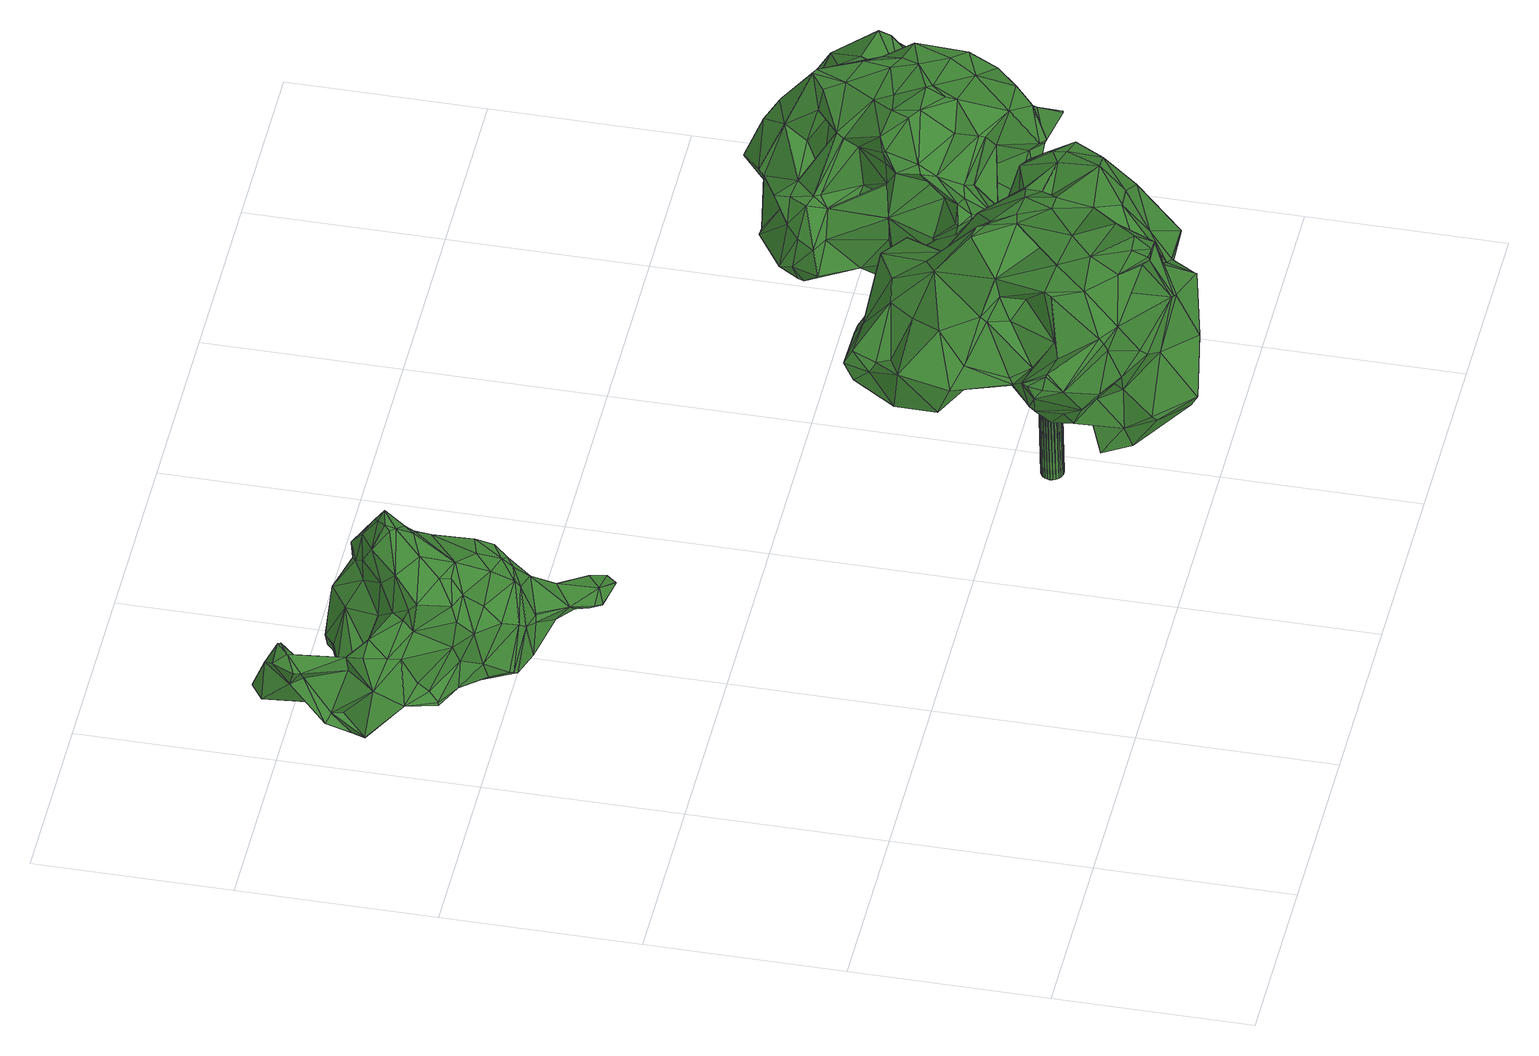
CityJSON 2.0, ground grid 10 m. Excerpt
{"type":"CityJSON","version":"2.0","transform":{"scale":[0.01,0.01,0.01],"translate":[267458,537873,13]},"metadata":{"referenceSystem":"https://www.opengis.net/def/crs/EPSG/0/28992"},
"CityObjects":{
"tree1":{"type":"SolitaryVegetationObject","attributes":{"gtid":360,"crown_width_m":11.25,"crown_median_z":17.27,"crown_r50_m":0.328,"crown_porosity":0.897,"trunk_H_m":3.71,"trunk_DBH_m":0.359,"trunk_radius_m":0.18,"trunk_base_height_m":13.56,"original_gtid":"361"},"geometry":[{"type":"Solid","lod":"3","boundaries":[[[[0,1,2]],[[3,1,0]],[[4,5,6]],[[7,8,9]],[[10,11,12]],[[13,14,15]],[[16,17,18]],[[16,19,17]],[[20,17,19]],[[21,22,23]],[[24,25,26]],[[27,28,29]],[[30,31,32]],[[33,34,35]],[[36,37,6]],[[12,38,10]],[[39,40,41]],[[42,43,44]],[[45,46,33]],[[22,47,48]],[[20,49,35]],[[50,51,52]],[[53,54,55]],[[56,57,58]],[[56,59,57]],[[0,11,10]],[[37,4,6]],[[60,61,2]],[[62,63,64]],[[58,65,56]],[[34,66,67]],[[22,68,47]],[[69,70,53]],[[71,72,73]],[[40,73,72]],[[74,75,76]],[[35,49,77]],[[77,33,35]],[[45,33,77]],[[78,79,80]],[[81,6,5]],[[21,23,5]],[[82,58,57]],[[12,4,37]],[[27,83,84]],[[10,38,3]],[[37,3,38]],[[10,3,0]],[[23,22,1]],[[34,85,17]],[[26,86,87]],[[88,54,89]],[[90,91,50]],[[82,42,58]],[[92,65,58]],[[25,93,94]],[[95,80,96]],[[97,29,98]],[[99,53,100]],[[101,90,102]],[[103,104,105]],[[106,107,108]],[[88,8,7]],[[54,88,7]],[[81,23,1]],[[76,109,27]],[[110,111,112]],[[63,113,64]],[[114,113,63]],[[115,25,94]],[[103,87,116]],[[63,117,114]],[[118,119,70]],[[118,70,120]],[[121,115,94]],[[53,122,69]],[[64,123,62]],[[36,3,37]],[[115,121,124]],[[125,123,126]],[[16,18,127]],[[128,22,21]],[[128,68,22]],[[129,120,74]],[[130,131,42]],[[132,94,93]],[[130,96,133]],[[134,135,136]],[[137,132,105]],[[127,138,131]],[[127,131,133]],[[138,70,119]],[[139,52,140]],[[121,94,132]],[[95,44,141]],[[112,142,101]],[[139,102,52]],[[107,106,71]],[[5,23,81]],[[124,143,62]],[[103,24,87]],[[144,116,86]],[[145,80,95]],[[71,146,107]],[[114,147,84]],[[133,79,127]],[[50,52,90]],[[148,100,138]],[[149,29,97]],[[105,132,93]],[[75,9,8]],[[75,122,9]],[[52,102,90]],[[150,46,45]],[[49,20,14]],[[129,151,118]],[[77,49,45]],[[136,152,134]],[[17,85,18]],[[140,52,51]],[[87,24,26]],[[146,40,39]],[[146,71,40]],[[36,6,3]],[[7,55,54]],[[105,24,103]],[[134,144,97]],[[153,11,0]],[[149,83,27]],[[105,93,24]],[[25,24,93]],[[152,146,46]],[[50,91,154]],[[50,154,145]],[[29,28,98]],[[15,155,156]],[[76,27,84]],[[14,45,49]],[[157,111,140]],[[140,111,139]],[[27,109,28]],[[109,2,28]],[[149,27,29]],[[98,28,2]],[[99,148,158]],[[85,158,148]],[[39,33,46]],[[97,135,134]],[[149,97,144]],[[159,160,155]],[[101,154,91]],[[91,90,101]],[[92,58,42]],[[81,1,3]],[[161,162,163]],[[121,132,124]],[[9,55,7]],[[56,143,59]],[[112,102,110]],[[127,148,138]],[[122,55,9]],[[115,123,125]],[[122,53,55]],[[122,120,69]],[[76,84,147]],[[70,138,100]],[[70,100,53]],[[131,164,165]],[[87,86,116]],[[115,124,123]],[[166,86,26]],[[144,86,166]],[[150,152,46]],[[126,113,114]],[[84,126,114]],[[167,152,150]],[[112,101,102]],[[72,71,106]],[[72,106,48]],[[89,99,168]],[[42,131,92]],[[75,8,60]],[[75,120,122]],[[74,120,75]],[[169,2,61]],[[76,75,60]],[[109,76,60]],[[170,154,142]],[[138,119,131]],[[171,172,173]],[[62,143,65]],[[60,2,109]],[[153,128,11]],[[174,42,44]],[[14,155,15]],[[14,20,155]],[[136,146,152]],[[131,119,164]],[[153,175,128]],[[105,104,137]],[[137,176,177]],[[117,129,114]],[[34,17,35]],[[168,178,89]],[[1,108,2]],[[15,179,13]],[[15,161,179]],[[41,168,66]],[[180,66,168]],[[120,70,69]],[[81,3,6]],[[129,118,120]],[[171,161,172]],[[101,142,154]],[[175,68,128]],[[175,88,68]],[[89,68,88]],[[155,160,156]],[[123,124,62]],[[146,39,46]],[[149,144,83]],[[83,126,84]],[[134,152,167]],[[151,65,92]],[[114,129,147]],[[139,110,102]],[[181,82,57]],[[111,110,139]],[[72,89,178]],[[72,68,89]],[[169,61,0]],[[8,61,60]],[[59,143,124]],[[76,147,74]],[[54,53,99]],[[54,99,89]],[[96,130,44]],[[151,164,118]],[[161,182,176]],[[117,151,129]],[[26,25,183]],[[26,183,166]],[[153,0,175]],[[137,104,176]],[[176,104,179]],[[176,179,161]],[[117,63,65]],[[107,184,108]],[[184,2,108]],[[40,71,73]],[[48,47,72]],[[72,47,68]],[[22,48,1]],[[4,21,5]],[[62,65,63]],[[67,85,34]],[[116,167,30]],[[181,42,82]],[[130,133,131]],[[78,127,79]],[[64,113,126]],[[83,144,126]],[[166,126,144]],[[125,126,166]],[[123,64,126]],[[182,57,59]],[[182,59,177]],[[128,21,12]],[[4,12,21]],[[185,31,150]],[[12,11,128]],[[145,186,187]],[[99,158,168]],[[67,158,85]],[[61,8,188]],[[61,188,0]],[[173,112,181]],[[177,176,182]],[[111,181,112]],[[103,189,104]],[[13,31,185]],[[190,187,186]],[[190,186,16]],[[16,186,160]],[[135,191,192]],[[170,163,186]],[[184,107,192]],[[193,192,107]],[[41,178,168]],[[40,178,41]],[[72,178,40]],[[165,151,92]],[[137,177,132]],[[124,132,177]],[[37,38,12]],[[144,134,167]],[[144,167,116]],[[48,108,1]],[[106,108,48]],[[33,66,34]],[[13,179,32]],[[157,194,111]],[[145,51,50]],[[95,51,145]],[[163,170,112]],[[140,51,157]],[[181,111,194]],[[14,13,45]],[[181,43,42]],[[194,43,181]],[[194,141,43]],[[160,186,156]],[[151,117,65]],[[136,135,193]],[[141,194,51]],[[141,51,95]],[[157,51,194]],[[8,88,188]],[[148,99,100]],[[169,0,2]],[[175,188,88]],[[175,0,188]],[[119,118,164]],[[165,164,151]],[[148,18,85]],[[136,193,146]],[[107,146,193]],[[19,159,20]],[[155,20,159]],[[35,17,20]],[[45,185,150]],[[45,13,185]],[[190,78,187]],[[172,161,163]],[[172,163,173]],[[96,44,95]],[[80,79,96]],[[133,96,79]],[[187,80,145]],[[190,127,78]],[[190,16,127]],[[174,44,130]],[[156,186,163]],[[141,44,43]],[[187,78,80]],[[74,147,129]],[[180,67,66]],[[15,162,161]],[[2,184,98]],[[150,30,167]],[[150,31,30]],[[166,183,125]],[[30,32,195]],[[32,103,195]],[[103,116,195]],[[177,59,124]],[[65,143,56]],[[92,131,165]],[[18,148,127]],[[193,135,192]],[[163,162,156]],[[39,66,33]],[[41,66,39]],[[19,16,159]],[[57,171,181]],[[181,171,173]],[[182,171,57]],[[161,171,182]],[[173,163,112]],[[112,170,142]],[[159,16,160]],[[174,130,42]],[[180,168,67]],[[168,158,67]],[[191,98,192]],[[31,13,32]],[[184,192,98]],[[98,191,97]],[[15,156,162]],[[170,186,145]],[[170,145,154]],[[179,104,189]],[[135,97,191]],[[32,179,189]],[[32,189,103]],[[30,195,116]],[[115,125,183]],[[115,183,25]],[[196,197,198]],[[196,198,199]],[[199,198,200]],[[199,200,201]],[[198,197,202]],[[198,202,200]],[[200,202,203]],[[200,203,201]],[[202,197,204]],[[202,204,203]],[[203,204,205]],[[203,205,201]],[[204,197,206]],[[204,206,205]],[[205,206,207]],[[205,207,201]],[[206,197,208]],[[206,208,207]],[[207,208,209]],[[207,209,201]],[[208,197,210]],[[208,210,209]],[[209,210,211]],[[209,211,201]],[[210,197,212]],[[210,212,211]],[[211,212,213]],[[211,213,201]],[[212,197,214]],[[212,214,213]],[[213,214,215]],[[213,215,201]],[[214,197,216]],[[214,216,215]],[[215,216,217]],[[215,217,201]],[[216,197,218]],[[216,218,217]],[[217,218,219]],[[217,219,201]],[[218,197,220]],[[218,220,219]],[[219,220,221]],[[219,221,201]],[[220,197,222]],[[220,222,221]],[[221,222,223]],[[221,223,201]],[[222,197,224]],[[222,224,223]],[[223,224,225]],[[223,225,201]],[[224,197,226]],[[224,226,225]],[[225,226,227]],[[225,227,201]],[[226,197,228]],[[226,228,227]],[[227,228,229]],[[227,229,201]],[[228,197,230]],[[228,230,229]],[[229,230,231]],[[229,231,201]],[[230,197,232]],[[230,232,231]],[[231,232,233]],[[231,233,201]],[[232,197,234]],[[232,234,233]],[[233,234,235]],[[233,235,201]],[[234,197,236]],[[234,236,235]],[[235,236,237]],[[235,237,201]],[[236,197,238]],[[236,238,237]],[[237,238,239]],[[237,239,201]],[[238,197,240]],[[238,240,239]],[[239,240,241]],[[239,241,201]],[[240,197,242]],[[240,242,241]],[[241,242,243]],[[241,243,201]],[[242,197,244]],[[242,244,243]],[[243,244,245]],[[243,245,201]],[[244,197,196]],[[244,196,245]],[[245,196,199]],[[245,199,201]]]]}]},
"tree2":{"type":"SolitaryVegetationObject","attributes":{"gtid":167,"crown_width_m":16.51,"crown_median_z":23.57,"crown_r50_m":0.483,"crown_porosity":0.886,"trunk_H_m":10.14,"trunk_DBH_m":1.11,"trunk_radius_m":0.553,"trunk_base_height_m":13.43,"original_gtid":"167"},"geometry":[{"type":"Solid","lod":"3","boundaries":[[[[246,247,248]],[[249,250,251]],[[252,253,254]],[[255,256,257]],[[255,257,258]],[[259,260,261]],[[262,263,264]],[[265,266,267]],[[268,266,265]],[[269,270,271]],[[269,271,272]],[[273,271,270]],[[274,275,276]],[[277,278,279]],[[280,281,282]],[[283,284,254]],[[273,270,285]],[[286,287,288]],[[289,290,291]],[[292,291,290]],[[268,293,266]],[[294,295,267]],[[296,297,298]],[[299,246,248]],[[275,274,300]],[[293,301,302]],[[303,304,305]],[[303,306,304]],[[307,260,259]],[[308,309,252]],[[310,311,312]],[[313,314,315]],[[316,294,317]],[[271,275,318]],[[249,319,250]],[[320,321,322]],[[323,314,313]],[[324,304,306]],[[325,246,326]],[[327,328,257]],[[327,257,329]],[[330,331,332]],[[333,334,335]],[[336,258,327]],[[337,302,338]],[[339,340,341]],[[342,343,344]],[[345,331,305]],[[334,333,346]],[[286,347,287]],[[348,349,271]],[[350,351,352]],[[353,285,325]],[[354,355,346]],[[271,318,348]],[[246,250,326]],[[356,354,357]],[[258,257,328]],[[256,358,351]],[[289,359,360]],[[361,280,362]],[[271,349,272]],[[363,346,355]],[[261,364,365]],[[261,365,366]],[[367,368,369]],[[370,340,371]],[[269,285,270]],[[372,373,374]],[[372,374,375]],[[258,328,327]],[[321,262,281]],[[376,285,269]],[[325,285,376]],[[377,378,347]],[[267,266,379]],[[265,267,295]],[[380,381,382]],[[326,250,383]],[[384,364,385]],[[363,339,386]],[[387,388,302]],[[376,269,389]],[[353,325,390]],[[353,390,285]],[[318,275,300]],[[331,391,332]],[[331,392,391]],[[392,393,394]],[[335,395,396]],[[335,396,333]],[[397,253,252]],[[296,398,363]],[[399,400,401]],[[397,252,330]],[[402,401,400]],[[390,313,285]],[[330,309,331]],[[305,331,309]],[[403,289,360]],[[268,394,301]],[[312,404,310]],[[405,404,312]],[[406,407,395]],[[400,408,311]],[[409,410,360]],[[340,339,411]],[[384,412,413]],[[403,310,289]],[[254,308,252]],[[414,308,254]],[[415,393,392]],[[416,374,373]],[[310,404,417]],[[414,418,308]],[[419,420,342]],[[421,394,422]],[[423,349,348]],[[255,424,256]],[[259,424,255]],[[402,329,401]],[[272,425,389]],[[301,293,268]],[[348,300,274]],[[412,384,385]],[[330,426,279]],[[427,428,429]],[[322,430,320]],[[431,432,410]],[[262,321,263]],[[324,433,415]],[[279,426,391]],[[434,435,436]],[[330,332,426]],[[338,348,337]],[[360,410,437]],[[360,437,402]],[[438,412,385]],[[349,280,282]],[[423,439,349]],[[267,317,440]],[[267,440,294]],[[391,426,332]],[[263,321,441]],[[362,439,423]],[[442,322,281]],[[253,397,283]],[[310,403,311]],[[312,443,444]],[[312,444,405]],[[282,272,349]],[[318,300,348]],[[445,446,303]],[[414,396,395]],[[392,331,415]],[[445,309,308]],[[439,362,280]],[[315,273,285]],[[439,280,349]],[[308,418,445]],[[447,265,448]],[[361,281,280]],[[442,281,361]],[[329,402,437]],[[449,450,421]],[[401,329,399]],[[451,276,273]],[[303,434,306]],[[364,384,365]],[[360,402,403]],[[398,346,363]],[[354,346,333]],[[444,404,405]],[[444,417,404]],[[399,329,452]],[[449,422,265]],[[406,335,334]],[[425,272,282]],[[279,278,330]],[[435,453,454]],[[258,336,307]],[[455,456,352]],[[357,278,356]],[[447,356,278]],[[268,422,394]],[[421,450,394]],[[411,457,458]],[[288,459,286]],[[434,453,435]],[[442,430,322]],[[460,256,351]],[[461,247,462]],[[420,256,460]],[[257,256,420]],[[311,344,312]],[[320,463,321]],[[263,366,464]],[[263,464,264]],[[298,297,444]],[[287,347,443]],[[379,465,466]],[[430,467,320]],[[382,468,380]],[[468,454,453]],[[382,454,468]],[[267,379,469]],[[379,466,469]],[[443,312,344]],[[375,470,372]],[[291,416,373]],[[321,463,441]],[[363,355,339]],[[471,472,293]],[[301,473,387]],[[474,475,334]],[[476,461,281]],[[393,301,394]],[[406,475,477]],[[383,478,313]],[[424,381,380]],[[352,456,479]],[[292,386,341]],[[258,307,255]],[[259,255,307]],[[468,453,446]],[[424,358,256]],[[291,370,416]],[[367,456,468]],[[480,474,334]],[[267,469,317]],[[403,402,400]],[[403,400,311]],[[409,481,410]],[[286,377,347]],[[362,388,387]],[[467,430,442]],[[393,433,473]],[[361,482,483]],[[395,335,406]],[[259,484,424]],[[415,433,393]],[[463,320,467]],[[433,485,473]],[[330,278,397]],[[449,278,277]],[[447,278,449]],[[361,362,482]],[[467,484,486]],[[321,281,322]],[[388,423,338]],[[341,386,339]],[[487,346,398]],[[334,346,487]],[[389,462,376]],[[348,338,423]],[[423,388,362]],[[283,357,284]],[[263,441,366]],[[340,488,341]],[[370,488,340]],[[481,412,438]],[[481,489,412]],[[264,476,262]],[[490,429,428]],[[491,358,424]],[[491,424,380]],[[483,492,436]],[[325,326,383]],[[363,297,296]],[[282,281,461]],[[438,385,364]],[[272,389,269]],[[252,309,330]],[[381,493,382]],[[449,265,447]],[[491,455,358]],[[491,380,455]],[[324,415,304]],[[345,304,415]],[[345,305,304]],[[246,299,375]],[[246,375,250]],[[393,473,301]],[[459,288,344]],[[287,344,288]],[[248,264,464]],[[366,248,464]],[[489,413,412]],[[481,409,489]],[[420,452,257]],[[369,368,477]],[[494,378,377]],[[480,378,474]],[[381,467,493]],[[467,427,493]],[[298,398,296]],[[334,398,298]],[[417,290,310]],[[283,254,253]],[[389,461,462]],[[425,461,389]],[[298,480,334]],[[306,434,492]],[[495,496,469]],[[451,496,495]],[[442,361,427]],[[361,483,490]],[[264,248,247]],[[373,359,291]],[[289,291,359]],[[251,250,375]],[[375,497,251]],[[468,368,367]],[[467,442,427]],[[425,282,461]],[[260,327,498]],[[499,486,484]],[[444,480,298]],[[416,371,316]],[[248,365,384]],[[268,265,422]],[[416,370,371]],[[500,370,291]],[[315,496,273]],[[496,451,273]],[[315,469,496]],[[319,383,250]],[[325,462,247]],[[376,462,325]],[[343,501,377]],[[261,484,259]],[[261,499,484]],[[427,502,493]],[[479,456,367]],[[375,374,497]],[[372,503,373]],[[372,489,503]],[[366,365,248]],[[504,371,340]],[[293,302,471]],[[406,334,475]],[[277,450,449]],[[466,495,469]],[[299,248,413]],[[248,384,413]],[[329,437,327]],[[432,327,437]],[[380,468,456]],[[380,456,455]],[[306,492,324]],[[485,324,492]],[[387,473,482]],[[485,482,473]],[[485,433,324]],[[387,482,362]],[[432,437,410]],[[505,394,450]],[[505,450,277]],[[271,276,275]],[[273,276,271]],[[297,363,386]],[[447,448,356]],[[265,295,457]],[[355,356,448]],[[355,354,356]],[[506,507,438]],[[265,457,448]],[[355,448,457]],[[476,281,262]],[[468,407,406]],[[502,382,493]],[[499,366,441]],[[325,247,246]],[[345,415,331]],[[367,369,479]],[[254,284,396]],[[352,479,369]],[[350,342,420]],[[420,460,350]],[[350,460,351]],[[508,501,350]],[[410,481,507]],[[477,368,406]],[[390,325,383]],[[436,492,434]],[[467,381,484]],[[424,484,381]],[[443,344,287]],[[295,458,457]],[[294,458,295]],[[461,476,247]],[[379,266,472]],[[429,483,436]],[[490,483,429]],[[414,254,396]],[[333,396,284]],[[305,445,303]],[[305,309,445]],[[260,336,327]],[[260,307,336]],[[366,499,261]],[[261,260,364]],[[357,283,278]],[[467,486,463]],[[260,438,364]],[[383,319,478]],[[459,377,286]],[[443,480,444]],[[274,337,348]],[[334,487,398]],[[247,476,264]],[[289,310,290]],[[399,452,420]],[[257,452,329]],[[494,477,475]],[[494,377,477]],[[319,249,323]],[[315,285,313]],[[383,313,390]],[[361,428,427]],[[490,428,361]],[[251,314,249]],[[323,249,314]],[[313,478,323]],[[478,319,323]],[[316,314,251]],[[315,314,317]],[[315,317,469]],[[472,266,293]],[[509,472,471]],[[474,494,475]],[[474,378,494]],[[292,444,386]],[[297,386,444]],[[449,421,422]],[[344,311,408]],[[440,317,294]],[[314,316,317]],[[416,510,374]],[[497,374,510]],[[465,472,509]],[[465,379,472]],[[483,482,492]],[[485,492,482]],[[292,290,417]],[[360,359,503]],[[360,503,409]],[[489,409,503]],[[359,373,503]],[[397,278,283]],[[342,501,343]],[[350,501,342]],[[372,470,489]],[[413,470,299]],[[375,299,470]],[[301,387,302]],[[338,302,388]],[[434,303,453]],[[316,371,294]],[[292,417,444]],[[500,291,292]],[[477,508,369]],[[504,458,294]],[[504,411,458]],[[509,471,302]],[[509,302,337]],[[468,406,368]],[[358,455,352]],[[352,351,358]],[[451,337,276]],[[274,276,337]],[[495,337,451]],[[495,509,337]],[[303,446,453]],[[413,489,470]],[[279,505,277]],[[394,505,392]],[[391,392,505]],[[391,505,279]],[[354,333,284]],[[354,284,357]],[[466,465,495]],[[465,509,495]],[[251,497,510]],[[251,510,416]],[[251,416,316]],[[347,378,443]],[[480,443,378]],[[418,414,407]],[[418,407,468]],[[395,407,414]],[[420,408,399]],[[344,408,342]],[[419,342,408]],[[419,408,420]],[[399,408,400]],[[498,327,432]],[[446,445,418]],[[446,418,468]],[[506,438,260]],[[260,431,506]],[[355,411,339]],[[457,411,355]],[[504,340,411]],[[292,341,488]],[[498,432,431]],[[438,507,481]],[[260,498,431]],[[431,410,507]],[[506,431,507]],[[500,292,488]],[[500,488,370]],[[294,371,504]],[[435,454,502]],[[382,502,454]],[[436,502,429]],[[435,502,436]],[[429,502,427]],[[352,369,508]],[[352,508,350]],[[441,486,499]],[[463,486,441]],[[343,377,459]],[[344,343,459]],[[477,501,508]],[[377,501,477]],[[511,512,513]],[[511,513,514]],[[514,513,515]],[[514,515,516]],[[513,512,517]],[[513,517,515]],[[515,517,518]],[[515,518,516]],[[517,512,519]],[[517,519,518]],[[518,519,520]],[[518,520,516]],[[519,512,521]],[[519,521,520]],[[520,521,522]],[[520,522,516]],[[521,512,523]],[[521,523,522]],[[522,523,524]],[[522,524,516]],[[523,512,525]],[[523,525,524]],[[524,525,526]],[[524,526,516]],[[525,512,527]],[[525,527,526]],[[526,527,528]],[[526,528,516]],[[527,512,529]],[[527,529,528]],[[528,529,530]],[[528,530,516]],[[529,512,531]],[[529,531,530]],[[530,531,532]],[[530,532,516]],[[531,512,533]],[[531,533,532]],[[532,533,534]],[[532,534,516]],[[533,512,535]],[[533,535,534]],[[534,535,536]],[[534,536,516]],[[535,512,537]],[[535,537,536]],[[536,537,538]],[[536,538,516]],[[537,512,539]],[[537,539,538]],[[538,539,540]],[[538,540,516]],[[539,512,541]],[[539,541,540]],[[540,541,542]],[[540,542,516]],[[541,512,543]],[[541,543,542]],[[542,543,544]],[[542,544,516]],[[543,512,545]],[[543,545,544]],[[544,545,546]],[[544,546,516]],[[545,512,547]],[[545,547,546]],[[546,547,548]],[[546,548,516]],[[547,512,549]],[[547,549,548]],[[548,549,550]],[[548,550,516]],[[549,512,551]],[[549,551,550]],[[550,551,552]],[[550,552,516]],[[551,512,553]],[[551,553,552]],[[552,553,554]],[[552,554,516]],[[553,512,555]],[[553,555,554]],[[554,555,556]],[[554,556,516]],[[555,512,557]],[[555,557,556]],[[556,557,558]],[[556,558,516]],[[557,512,559]],[[557,559,558]],[[558,559,560]],[[558,560,516]],[[559,512,511]],[[559,511,560]],[[560,511,514]],[[560,514,516]]]]}]},
"tree3":{"type":"SolitaryVegetationObject","attributes":{"gtid":166,"crown_width_m":14.87,"crown_median_z":24.27,"crown_r50_m":0.523,"crown_porosity":0.868,"trunk_H_m":10.8,"trunk_DBH_m":1.03,"trunk_radius_m":0.515,"trunk_base_height_m":13.47,"original_gtid":"166"},"geometry":[{"type":"Solid","lod":"3","boundaries":[[[[561,562,563]],[[564,565,566]],[[564,566,567]],[[568,569,570]],[[571,572,573]],[[574,575,576]],[[577,578,579]],[[580,581,582]],[[583,584,585]],[[586,587,588]],[[586,588,589]],[[590,591,592]],[[593,594,595]],[[596,597,598]],[[587,586,599]],[[600,601,602]],[[600,603,601]],[[572,604,605]],[[606,607,608]],[[609,567,566]],[[610,611,612]],[[613,614,615]],[[590,616,591]],[[617,618,610]],[[619,620,621]],[[619,622,620]],[[623,624,625]],[[626,627,628]],[[629,630,631]],[[632,594,593]],[[613,633,614]],[[632,634,594]],[[635,594,634]],[[636,637,638]],[[639,640,641]],[[598,642,643]],[[644,645,646]],[[590,647,616]],[[647,648,616]],[[649,578,650]],[[651,652,653]],[[654,655,656]],[[657,658,656]],[[659,573,572]],[[660,661,636]],[[662,584,583]],[[663,625,664]],[[663,665,625]],[[666,667,668]],[[669,670,671]],[[672,567,673]],[[674,675,676]],[[609,566,659]],[[677,601,678]],[[644,630,654]],[[667,679,635]],[[680,681,682]],[[572,683,684]],[[669,671,649]],[[662,685,686]],[[605,659,572]],[[605,609,659]],[[687,617,610]],[[688,689,690]],[[691,692,568]],[[582,670,604]],[[605,567,609]],[[605,669,567]],[[693,694,695]],[[696,697,698]],[[696,699,697]],[[699,698,697]],[[670,605,604]],[[670,669,605]],[[700,701,637]],[[702,703,655]],[[704,705,682]],[[706,586,589]],[[707,708,615]],[[593,595,679]],[[709,710,644]],[[674,585,584]],[[596,711,597]],[[580,712,713]],[[714,715,612]],[[716,694,693]],[[717,691,665]],[[571,683,572]],[[613,718,719]],[[657,645,658]],[[720,645,657]],[[721,722,723]],[[653,724,651]],[[600,725,726]],[[727,676,576]],[[728,719,729]],[[728,729,673]],[[730,597,711]],[[685,731,686]],[[726,731,732]],[[649,579,578]],[[676,585,674]],[[572,684,733]],[[565,734,566]],[[735,736,660]],[[660,636,668]],[[636,638,668]],[[737,586,738]],[[584,662,686]],[[584,686,674]],[[597,730,739]],[[571,573,651]],[[706,562,561]],[[589,562,706]],[[577,678,578]],[[615,708,718]],[[705,619,740]],[[654,656,658]],[[582,741,670]],[[742,664,743]],[[733,604,572]],[[582,604,733]],[[739,711,586]],[[739,586,706]],[[744,745,746]],[[744,747,745]],[[740,748,680]],[[749,637,636]],[[701,638,637]],[[656,750,751]],[[660,635,735]],[[749,752,637]],[[700,752,749]],[[700,637,752]],[[753,754,621]],[[599,586,737]],[[726,725,755]],[[672,564,567]],[[646,756,757]],[[740,682,705]],[[758,571,702]],[[704,682,681]],[[738,586,711]],[[623,625,691]],[[738,596,737]],[[664,717,663]],[[759,627,626]],[[759,626,760]],[[680,682,740]],[[669,761,567]],[[708,762,763]],[[751,750,764]],[[765,745,713]],[[762,708,707]],[[735,766,736]],[[614,767,768]],[[769,770,698]],[[771,583,716]],[[772,611,618]],[[641,773,639]],[[673,729,672]],[[703,774,715]],[[703,715,606]],[[731,721,775]],[[594,635,595]],[[775,674,686]],[[775,686,731]],[[749,636,661]],[[740,754,776]],[[650,678,601]],[[578,678,650]],[[701,666,668]],[[701,668,638]],[[777,593,679]],[[778,679,667]],[[668,635,660]],[[703,779,774]],[[780,661,660]],[[736,780,660]],[[662,583,771]],[[771,685,662]],[[657,656,751]],[[758,629,631]],[[719,633,613]],[[650,601,781]],[[589,782,783]],[[623,784,624]],[[761,673,567]],[[776,748,740]],[[739,730,711]],[[577,677,678]],[[785,786,787]],[[788,619,789]],[[776,754,753]],[[704,710,705]],[[790,710,704]],[[648,588,587]],[[791,646,720]],[[707,768,767]],[[792,579,581]],[[639,773,569]],[[793,612,794]],[[713,681,765]],[[728,761,795]],[[580,582,796]],[[633,719,728]],[[596,738,711]],[[585,676,727]],[[797,762,603]],[[716,760,771]],[[595,635,679]],[[698,770,696]],[[792,745,798]],[[799,782,800]],[[704,681,713]],[[704,713,712]],[[690,801,802]],[[803,600,804]],[[742,717,664]],[[769,801,641]],[[762,707,603]],[[667,666,805]],[[790,630,644]],[[714,794,568]],[[793,794,714]],[[629,655,654]],[[733,684,806]],[[664,625,743]],[[696,770,807]],[[719,718,708]],[[719,708,777]],[[690,808,801]],[[809,808,690]],[[783,782,562]],[[562,782,563]],[[749,810,700]],[[794,612,811]],[[654,630,629]],[[812,813,642]],[[769,807,770]],[[744,814,747]],[[746,814,744]],[[643,642,695]],[[803,804,815]],[[602,601,677]],[[733,796,582]],[[568,692,714]],[[566,696,807]],[[769,641,816]],[[803,726,755]],[[726,803,815]],[[688,690,734]],[[806,796,733]],[[813,817,717]],[[736,766,780]],[[717,817,691]],[[592,818,819]],[[592,694,818]],[[667,805,778]],[[788,622,619]],[[731,726,721]],[[820,639,821]],[[654,658,644]],[[801,773,641]],[[800,720,657]],[[751,800,657]],[[822,689,823]],[[665,663,717]],[[748,776,818]],[[702,651,724]],[[759,716,693]],[[566,807,659]],[[824,639,569]],[[670,741,671]],[[649,671,741]],[[592,825,694]],[[721,675,775]],[[769,816,779]],[[691,625,665]],[[826,603,767]],[[579,741,581]],[[780,810,661]],[[749,661,810]],[[815,722,726]],[[644,710,790]],[[820,774,827]],[[795,650,781]],[[795,781,614]],[[597,714,692]],[[597,739,714]],[[761,828,795]],[[568,570,623]],[[623,691,568]],[[806,684,631]],[[819,753,829]],[[830,829,753]],[[830,819,829]],[[694,831,818]],[[832,831,694]],[[585,831,832]],[[833,622,789]],[[833,789,709]],[[640,827,779]],[[771,834,732]],[[797,834,771]],[[564,734,565]],[[688,734,564]],[[717,742,813]],[[835,813,742]],[[799,608,607]],[[735,634,632]],[[778,777,679]],[[571,651,702]],[[812,642,598]],[[817,597,692]],[[817,692,691]],[[797,766,735]],[[563,786,785]],[[827,774,779]],[[820,827,639]],[[707,615,768]],[[615,718,613]],[[809,624,784]],[[760,780,766]],[[760,766,771]],[[702,655,629]],[[597,812,598]],[[687,824,569]],[[687,569,811]],[[569,568,811]],[[835,627,813]],[[658,645,644]],[[694,716,832]],[[716,583,832]],[[583,585,832]],[[702,629,758]],[[600,726,603]],[[731,685,732]],[[683,758,684]],[[758,631,684]],[[591,616,599]],[[590,756,647]],[[771,732,685]],[[737,591,599]],[[596,591,737]],[[792,581,580]],[[714,787,786]],[[785,787,714]],[[650,795,828]],[[603,836,797]],[[822,719,837]],[[771,766,797]],[[746,681,680]],[[793,714,612]],[[709,644,646]],[[646,757,709]],[[753,819,818]],[[579,649,741]],[[705,710,619]],[[710,709,619]],[[640,639,827]],[[740,619,754]],[[748,575,680]],[[838,680,575]],[[646,791,647]],[[646,647,756]],[[804,577,798]],[[792,798,577]],[[562,589,783]],[[753,621,620]],[[696,734,699]],[[593,777,708]],[[653,769,724]],[[811,617,687]],[[801,698,699]],[[702,724,779]],[[769,779,724]],[[667,635,668]],[[698,801,769]],[[784,808,809]],[[646,645,720]],[[640,779,816]],[[640,816,641]],[[651,573,652]],[[806,712,796]],[[580,796,712]],[[760,716,759]],[[835,628,627]],[[835,743,628]],[[759,693,627]],[[693,813,627]],[[683,571,758]],[[648,791,720]],[[647,791,648]],[[599,648,587]],[[648,599,616]],[[801,734,802]],[[690,802,734]],[[648,720,800]],[[619,621,754]],[[727,818,839]],[[673,761,728]],[[714,840,785]],[[826,767,781]],[[633,728,795]],[[633,795,614]],[[568,794,811]],[[745,838,722]],[[838,745,747]],[[723,722,838]],[[574,723,838]],[[739,840,714]],[[739,706,840]],[[566,734,696]],[[690,689,841]],[[666,841,689]],[[649,828,669]],[[761,669,828]],[[650,828,649]],[[809,841,624]],[[701,624,841]],[[818,776,753]],[[625,842,743]],[[700,843,701]],[[709,789,619]],[[822,729,719]],[[780,628,810]],[[656,655,703]],[[788,789,622]],[[631,630,790]],[[806,631,790]],[[772,811,612]],[[610,612,715]],[[805,666,837]],[[805,837,778]],[[823,844,672]],[[688,672,844]],[[822,837,666]],[[747,814,838]],[[838,814,680]],[[746,765,681]],[[746,745,765]],[[782,589,588]],[[782,588,800]],[[824,821,639]],[[648,800,588]],[[735,635,634]],[[714,786,799]],[[799,786,563]],[[799,563,782]],[[606,845,764]],[[764,845,751]],[[819,830,592]],[[746,680,814]],[[602,804,600]],[[612,611,772]],[[757,620,622]],[[757,590,620]],[[757,756,590]],[[823,672,729]],[[823,729,822]],[[757,846,709]],[[833,709,846]],[[833,846,757]],[[811,772,617]],[[690,841,809]],[[797,763,762]],[[813,812,817]],[[597,817,812]],[[672,688,564]],[[590,592,830]],[[620,590,830]],[[701,841,666]],[[624,842,625]],[[701,842,624]],[[699,734,801]],[[823,689,844]],[[818,727,575]],[[818,575,748]],[[775,675,674]],[[722,721,726]],[[721,723,675]],[[743,842,843]],[[576,676,675]],[[688,844,689]],[[745,792,713]],[[579,792,577]],[[580,713,792]],[[785,840,563]],[[561,840,706]],[[561,563,840]],[[574,838,575]],[[723,574,675]],[[576,675,574]],[[779,703,702]],[[750,656,703]],[[606,764,703]],[[750,703,764]],[[727,839,585]],[[772,618,617]],[[618,611,610]],[[719,777,837]],[[778,837,777]],[[715,774,610]],[[757,622,833]],[[743,810,628]],[[843,810,743]],[[815,798,722]],[[722,798,745]],[[843,700,810]],[[707,767,603]],[[804,798,815]],[[804,677,577]],[[804,602,677]],[[753,620,830]],[[835,742,743]],[[603,826,601]],[[781,601,826]],[[626,628,780]],[[610,821,687]],[[614,781,767]],[[769,652,807]],[[653,652,769]],[[659,652,573]],[[807,652,659]],[[614,768,615]],[[570,773,623]],[[693,642,813]],[[695,642,693]],[[708,763,593]],[[626,780,760]],[[735,763,797]],[[632,763,735]],[[593,763,632]],[[727,576,575]],[[701,843,842]],[[715,607,606]],[[714,607,715]],[[714,799,607]],[[831,585,839]],[[831,839,818]],[[608,799,845]],[[799,800,845]],[[751,845,800]],[[606,608,845]],[[582,581,741]],[[834,797,836]],[[726,836,603]],[[732,836,726]],[[834,836,732]],[[803,755,847]],[[600,803,847]],[[847,755,725]],[[847,725,600]],[[687,821,824]],[[822,848,689]],[[666,689,848]],[[666,848,822]],[[849,694,825]],[[591,825,592]],[[774,820,821]],[[774,821,610]],[[694,849,695]],[[806,850,712]],[[806,790,850]],[[790,704,850]],[[712,850,704]],[[570,569,773]],[[849,825,598]],[[825,591,598]],[[596,598,591]],[[849,598,695]],[[598,643,695]],[[801,808,773]],[[784,773,808]],[[623,773,784]],[[851,852,853]],[[851,853,854]],[[854,853,855]],[[854,855,856]],[[853,852,857]],[[853,857,855]],[[855,857,858]],[[855,858,856]],[[857,852,859]],[[857,859,858]],[[858,859,860]],[[858,860,856]],[[859,852,861]],[[859,861,860]],[[860,861,862]],[[860,862,856]],[[861,852,863]],[[861,863,862]],[[862,863,864]],[[862,864,856]],[[863,852,865]],[[863,865,864]],[[864,865,866]],[[864,866,856]],[[865,852,867]],[[865,867,866]],[[866,867,868]],[[866,868,856]],[[867,852,869]],[[867,869,868]],[[868,869,870]],[[868,870,856]],[[869,852,871]],[[869,871,870]],[[870,871,872]],[[870,872,856]],[[871,852,873]],[[871,873,872]],[[872,873,874]],[[872,874,856]],[[873,852,875]],[[873,875,874]],[[874,875,876]],[[874,876,856]],[[875,852,877]],[[875,877,876]],[[876,877,878]],[[876,878,856]],[[877,852,879]],[[877,879,878]],[[878,879,880]],[[878,880,856]],[[879,852,881]],[[879,881,880]],[[880,881,882]],[[880,882,856]],[[881,852,883]],[[881,883,882]],[[882,883,884]],[[882,884,856]],[[883,852,885]],[[883,885,884]],[[884,885,886]],[[884,886,856]],[[885,852,887]],[[885,887,886]],[[886,887,888]],[[886,888,856]],[[887,852,889]],[[887,889,888]],[[888,889,890]],[[888,890,856]],[[889,852,891]],[[889,891,890]],[[890,891,892]],[[890,892,856]],[[891,852,893]],[[891,893,892]],[[892,893,894]],[[892,894,856]],[[893,852,895]],[[893,895,894]],[[894,895,896]],[[894,896,856]],[[895,852,897]],[[895,897,896]],[[896,897,898]],[[896,898,856]],[[897,852,899]],[[897,899,898]],[[898,899,900]],[[898,900,856]],[[899,852,851]],[[899,851,900]],[[900,851,854]],[[900,854,856]]]]}]}
},
"vertices":[
[1062,2784,344],[1165,2872,390],[1006,2965,552],[1213,2671,359],[1318,2658,290],[1338,2687,331],[1316,2653,354],[628,2950,257],[732,2928,462],[605,2961,277],[1156,2682,289],[1141,2703,286],[1202,2652,265],[682,3870,597],[648,3858,325],[593,3884,364],[431,3638,290],[635,3619,286],[510,3486,268],[562,3706,303],[664,3840,293],[1269,2738,313],[1170,2889,297],[1294,2740,355],[639,3652,1086],[587,3591,1194],[681,3598,1071],[852,3075,768],[898,3053,740],[929,3127,784],[794,3678,688],[804,3758,570],[741,3764,738],[847,3615,309],[737,3560,303],[806,3688,281],[1274,2603,355],[1274,2601,350],[1200,2651,270],[997,3467,330],[1044,3389,315],[947,3418,300],[115,3550,455],[206,3692,491],[99,3753,300],[782,3743,457],[935,3553,368],[1096,2985,308],[1108,3014,342],[826,3756,310],[150,4105,289],[115,3961,433],[190,4098,488],[524,3108,270],[657,2959,240],[628,2954,255],[321,3449,747],[236,3599,673],[210,3501,589],[354,3504,758],[804,2971,646],[880,2914,420],[315,3379,863],[410,3227,800],[468,3300,912],[313,3395,694],[858,3469,308],[723,3374,436],[1014,2962,270],[526,3071,295],[409,3195,300],[1214,3240,352],[984,3125,299],[1017,3157,374],[600,3021,574],[677,2952,514],[776,2995,701],[829,3714,296],[140,3667,219],[91,3617,210],[104,3672,208],[1293,2738,359],[179,3613,599],[770,3179,846],[703,3096,802],[539,3467,271],[749,3514,956],[801,3631,924],[796,2908,236],[769,3013,214],[214,4165,315],[214,4162,311],[242,3439,570],[550,3617,1154],[503,3576,1175],[57,3775,265],[80,3646,211],[940,3226,784],[1005,3133,683],[555,3164,270],[411,3198,297],[277,4064,425],[246,4077,488],[729,3785,849],[658,3748,798],[556,3695,1051],[1194,3172,399],[1202,3210,461],[1103,3046,424],[861,3019,715],[227,4028,587],[144,3979,592],[221,3964,530],[521,3253,877],[499,3193,806],[500,3521,1164],[832,3609,884],[397,3200,720],[441,3192,442],[258,3262,320],[493,3090,397],[480,3546,1161],[590,2980,284],[501,3402,1008],[397,3501,958],[596,3453,1068],[632,3255,890],[278,3478,264],[1143,2804,257],[442,3123,622],[54,3579,214],[184,3414,331],[447,3627,1058],[57,3578,210],[971,3383,732],[1063,3361,643],[1050,3395,622],[475,3677,963],[259,3259,301],[213,4038,595],[117,4047,547],[147,3898,456],[256,4032,420],[321,3420,820],[855,3420,856],[200,3849,270],[1070,3404,384],[613,3112,659],[385,3308,316],[887,3213,837],[882,3683,570],[389,3218,563],[954,3534,543],[1101,2769,301],[206,4021,386],[570,3869,327],[498,3828,391],[73,3933,536],[582,3313,366],[558,3811,312],[490,3825,363],[548,3777,591],[499,3824,394],[358,3774,395],[274,3309,368],[296,3370,392],[701,3469,990],[864,3552,767],[806,3220,227],[907,2924,406],[222,3969,430],[381,3643,490],[331,3691,447],[279,3705,467],[135,3701,285],[1013,2843,295],[601,3700,732],[431,3579,872],[858,3185,244],[660,3864,615],[874,3286,370],[200,3702,574],[462,3598,640],[628,3503,1080],[1073,3136,513],[800,3760,551],[359,3775,390],[190,3726,261],[856,2908,394],[687,3769,791],[292,3666,335],[1060,3271,607],[1096,3256,549],[1075,3287,533],[86,3900,529],[751,3754,760],[643,3394,56],[625,3395,56],[643,3399,56],[642,3417,427],[641,3422,427],[624,3419,427],[641,3403,55],[640,3427,427],[639,3407,55],[637,3430,427],[635,3410,55],[634,3433,427],[631,3412,55],[629,3436,426],[626,3413,55],[625,3436,426],[621,3413,55],[620,3436,426],[617,3411,55],[616,3435,426],[613,3408,55],[612,3432,427],[610,3405,55],[609,3428,427],[608,3401,55],[607,3424,427],[607,3396,56],[606,3420,427],[607,3391,56],[606,3415,427],[609,3387,56],[608,3411,428],[612,3383,57],[610,3407,428],[615,3380,57],[614,3404,428],[619,3378,57],[618,3402,428],[624,3377,57],[623,3401,428],[629,3377,57],[627,3401,428],[633,3379,57],[632,3403,428],[637,3382,57],[636,3405,428],[640,3385,57],[639,3409,428],[642,3389,56],[641,3413,428],
[2656,143,1436],[2574,204,1136],[2707,39,1162],[2675,350,1754],[2745,268,1673],[2789,466,1719],[2858,1703,776],[2910,1677,856],[2952,1649,870],[3271,522,834],[3306,617,807],[3503,457,716],[3363,298,714],[3105,455,831],[3223,397,866],[2938,317,974],[2487,198,785],[2660,71,758],[2584,23,880],[2627,1323,1409],[2441,1060,1319],[2534,1004,1490],[2377,1247,1254],[2277,400,1356],[2236,412,1424],[2024,566,1271],[2225,432,1117],[2226,431,1463],[2039,773,1280],[2038,655,1341],[2051,650,1348],[2458,1687,988],[2693,1685,969],[2452,1730,912],[2262,565,883],[2497,365,695],[2354,470,979],[2877,1657,961],[2982,1589,1140],[2318,360,1475],[3801,1148,1018],[3803,1146,1024],[3828,1083,1002],[3463,668,1549],[3481,847,1543],[3338,660,1598],[3389,875,1542],[2319,1111,1105],[2815,957,1617],[2670,1150,1616],[3134,1162,1342],[3281,1041,1394],[3277,1142,1203],[2914,96,1369],[2022,741,1281],[2235,1165,1009],[2296,871,1048],[2753,1214,858],[2525,1299,848],[2662,1480,876],[2604,1213,860],[3261,313,781],[3012,1526,793],[2775,1631,792],[3568,824,1534],[3663,726,1228],[3599,996,1320],[2540,404,1612],[2604,552,1649],[2433,548,1571],[2724,668,1663],[2585,713,1585],[2015,665,1273],[2630,257,1723],[2606,380,510],[2535,329,565],[2465,475,552],[2621,355,1706],[2401,1209,866],[2617,158,1453],[2631,149,1450],[3458,343,814],[3467,360,735],[3671,520,961],[2718,1733,878],[2509,1574,785],[2458,1669,817],[3063,1519,1172],[3183,1221,1051],[3112,1475,862],[3284,267,798],[2048,774,1275],[2144,757,1055],[3044,1197,1454],[3029,960,1608],[3139,984,1564],[3505,941,1068],[3596,1108,1035],[3638,1050,1091],[2511,1355,849],[3017,1463,1213],[3607,1169,1027],[2006,705,1221],[2184,508,1041],[3399,1012,884],[3293,717,827],[3339,1073,778],[2554,386,1496],[3008,1535,1274],[2836,1323,1359],[2852,1631,1287],[2914,1631,1232],[3215,756,829],[3334,531,1470],[3556,524,1331],[2509,532,885],[2260,674,875],[3078,1206,1416],[2984,315,1019],[2777,223,1123],[2716,120,841],[3306,1116,616],[3328,1145,643],[3397,1134,645],[3044,812,1615],[2951,814,1622],[3038,270,1308],[3146,510,1536],[2920,374,1389],[2842,252,1459],[2438,278,1245],[3588,1158,1011],[3585,1161,1015],[2507,977,1403],[3027,907,591],[2910,703,716],[2950,940,565],[2610,264,1671],[2915,245,1192],[3010,313,1140],[3232,1007,1490],[2297,872,1042],[2182,766,1026],[2356,348,1133],[2606,299,1636],[2428,1675,835],[2287,1448,822],[2257,1228,845],[2236,1420,1065],[3129,1485,827],[3017,1561,912],[2761,1725,894],[3095,1184,1344],[3675,652,996],[3678,701,1177],[3698,602,1104],[3674,539,1120],[3573,564,1346],[3514,945,1500],[3510,1038,1439],[3321,1194,845],[3126,1482,824],[3638,721,1060],[3327,258,1275],[3383,318,1161],[2829,1089,1593],[3085,250,1267],[2922,103,1357],[3109,1517,797],[2323,1390,812],[3046,628,1584],[3478,915,1532],[3069,1453,839],[3574,717,1079],[3431,711,816],[2434,1496,985],[2505,1403,1201],[2127,728,1045],[3037,710,772],[2358,383,1085],[2452,1696,842],[2805,690,737],[2757,495,942],[2784,847,995],[2537,480,530],[3353,412,1168],[3572,528,1090],[2338,1213,852],[2743,1116,834],[2816,1009,798],[2711,1016,860],[3584,498,1110],[3130,333,1200],[2185,598,1000],[2793,819,1525],[2745,192,743],[2575,549,685],[3620,1107,1161],[3451,1075,1442],[2877,1492,834],[2987,1306,924],[2703,1547,1265],[2738,1386,1370],[2602,1530,1199],[2423,1564,967],[2161,621,1358],[3649,571,942],[2892,1063,836],[2885,971,760],[3223,1066,804],[3305,1111,621],[2747,1139,1619],[2776,1101,1613],[3823,1086,998],[3392,717,813],[2493,369,941],[2473,245,1196],[2646,354,549],[2660,67,834],[2496,923,1274],[2566,861,1361],[2797,537,633],[3129,1184,730],[2411,740,1551],[2922,107,1362],[2324,893,1062],[2448,1028,1287],[2351,1042,1027],[3379,1127,946],[3372,1171,869],[2472,225,813],[3416,1165,744],[2609,271,1687],[3350,1116,636],[3342,1118,1196],[3325,258,1269],[2426,848,1042],[2595,784,1026],[2981,552,807],[2428,1064,1006],[2776,470,658],[2967,1331,1188],[3151,903,1550],[3091,255,1288],[2618,659,1057],[3111,818,834],[2617,1087,886],[2831,751,718],[3407,1140,892],[2377,681,1277],[2400,704,1538],[2858,413,1395],[3410,502,839],[2813,230,784],[3177,861,1517],[3436,1077,895],[2854,843,743],[3235,393,1323],[2885,973,1612],[2402,1594,920],[3353,359,1167],[3377,319,1159],[3416,1159,744],[2347,786,1125],[2904,636,1479],[2930,794,43],[2875,795,43],[2929,808,43],[2923,814,1058],[2921,828,1058],[2867,815,1057],[2923,822,43],[2916,842,1057],[2915,833,42],[2907,853,1057],[2904,842,42],[2896,862,1057],[2890,848,42],[2883,868,1056],[2876,850,42],[2868,870,1056],[2862,849,42],[2854,869,1056],[2848,843,42],[2841,863,1056],[2837,835,42],[2829,855,1056],[2828,824,42],[2820,844,1056],[2822,810,42],[2814,830,1057],[2820,796,42],[2812,816,1057],[2821,782,43],[2814,802,1057],[2827,768,43],[2819,788,1058],[2835,757,43],[2828,777,1058],[2846,748,44],[2839,768,1058],[2860,742,44],[2852,762,1058],[2874,740,44],[2866,760,1058],[2888,741,44],[2881,761,1059],[2902,747,44],[2894,767,1059],[2913,755,44],[2906,775,1058],[2922,766,44],[2915,786,1058],[2928,780,44],[2920,800,1058],
[4376,1847,700],[4378,1890,735],[4307,1797,769],[3687,1026,1395],[3740,1003,1376],[3796,1083,1533],[3578,1153,1663],[3919,1675,770],[3824,1562,993],[3857,1417,942],[4077,1590,1544],[3936,1425,1695],[3957,1373,1645],[3208,2227,1257],[3484,2334,1140],[3254,2177,1190],[3283,1722,1649],[3360,1598,1723],[3407,1691,1715],[3717,1762,1719],[3545,1712,1698],[3732,1627,1754],[3135,2073,826],[3122,2092,834],[3321,2275,898],[4201,2072,575],[4156,2182,732],[4182,2134,780],[4367,1991,751],[4011,2107,917],[3998,2107,809],[3802,2221,949],[2895,1232,1051],[2923,1156,915],[2927,1136,920],[4014,2131,655],[4028,1874,575],[3962,2018,770],[4139,2191,718],[3245,1682,1394],[3130,1615,1561],[3223,1683,1537],[3136,1653,1274],[3834,1491,1730],[3770,1357,1694],[4445,1825,1154],[4228,1949,1084],[4449,1877,1141],[3785,1161,1652],[4050,1752,1218],[4062,1972,1052],[4089,1935,989],[3056,1228,1426],[3028,1291,1506],[2958,1273,1428],[4083,2128,862],[3828,1726,1182],[3889,1851,1263],[3746,2210,1269],[3826,2260,1023],[3796,2279,1049],[3855,2097,1004],[3825,1390,882],[3672,1296,891],[3759,1451,730],[3454,1651,932],[3603,1727,800],[3537,1591,810],[4118,1795,1309],[4046,1974,1485],[3967,1865,1511],[2902,1244,927],[3178,1287,1420],[3128,1323,921],[3197,1188,767],[3245,1212,585],[3366,1222,542],[3296,1145,636],[4081,1377,1022],[4084,1373,1023],[4066,1344,1017],[3833,1854,814],[3877,1909,840],[4200,2155,1354],[4212,2149,1335],[4092,2267,1216],[4153,2274,1113],[4115,2137,857],[3410,1554,1740],[3175,1514,1597],[4037,1527,1476],[3884,1424,1460],[3958,1509,1229],[4288,1938,1457],[4342,1888,1391],[4364,1894,1358],[4286,2031,1244],[4282,2047,1317],[3930,1282,1626],[3210,1270,600],[3249,1276,577],[3107,2059,834],[3780,1476,646],[3751,1487,692],[3786,1475,646],[3431,1121,916],[3232,1201,866],[3242,1140,669],[3532,1398,1731],[3595,1530,1747],[3530,1454,1741],[3556,1211,1462],[3434,1238,1606],[3102,2179,911],[3156,2151,1133],[3286,2316,937],[3224,1698,1602],[3222,1687,1610],[2988,1123,970],[3597,2255,1384],[3688,2137,1645],[3722,2305,1424],[4078,1633,1568],[3971,1679,1674],[3037,1978,935],[3077,2112,939],[3889,1652,1136],[3678,1074,1349],[3625,1125,1126],[3687,1046,1136],[3822,1533,662],[3919,1677,764],[3704,1922,897],[3677,2110,901],[3737,1984,892],[4036,1111,1323],[4070,992,1292],[4093,1054,1267],[4067,989,1287],[3393,1267,575],[3455,1162,737],[4178,1651,1304],[4270,1691,1236],[3721,2124,1645],[3748,2302,1415],[4290,1883,610],[3040,1412,1262],[3004,1327,1199],[3884,2089,1356],[3891,2155,1439],[4032,1990,477],[3752,1900,1708],[3632,1964,1663],[4198,1761,820],[4152,1888,1112],[3402,1960,889],[3763,1530,626],[3042,1228,1410],[3169,1146,1357],[4204,2258,1114],[3152,2057,1266],[3228,2037,1271],[3203,2148,1266],[4045,1539,1244],[3199,1651,1255],[3186,1961,1239],[3336,2315,935],[3252,1306,1441],[3329,1271,1387],[4031,1894,532],[3045,2002,1084],[3124,1956,1094],[3889,1678,1748],[3758,1015,1342],[3081,1429,842],[3152,1464,803],[4074,2180,636],[4033,2057,469],[4114,1876,536],[3707,2382,1307],[3579,1559,1745],[3613,1594,723],[3577,1537,786],[3583,2030,1497],[3408,1963,1532],[3574,2087,1518],[3429,2036,1232],[3507,2365,1154],[3351,1277,523],[4491,1817,1189],[4472,1894,1130],[3384,1256,545],[3821,2384,970],[3736,2420,1136],[3287,1879,1095],[4121,2262,1132],[4061,2221,1174],[4094,1651,1541],[3575,1774,869],[3302,1734,906],[3423,1270,1616],[3027,1395,1173],[3022,1359,1083],[4492,1789,1175],[3609,2069,1618],[3134,1480,831],[3159,1382,1425],[2974,1288,1429],[4023,1286,1227],[4030,1181,1299],[3198,1802,885],[3820,1938,982],[3995,1345,1008],[4226,1628,1137],[3083,2085,1112],[3662,2471,1101],[2996,1227,1096],[3105,1186,1036],[4232,1563,1149],[3249,1467,777],[3139,1498,1568],[4346,1964,821],[4363,1951,786],[3832,1209,1010],[4274,1714,800],[4255,1699,853],[4250,1695,853],[3669,2174,1138],[3731,1944,1192],[3952,2067,1495],[4190,2280,1112],[3516,1804,1674],[3993,1835,783],[3926,1757,820],[3165,1422,1546],[3773,1717,1740],[3116,1623,1013],[3387,1924,1520],[4265,1956,882],[4263,2063,1011],[3941,1117,1157],[3898,1143,1182],[3435,1837,1205],[3379,1847,1484],[3209,1239,1053],[3867,1831,1656],[3979,1200,1364],[3865,1082,1013],[3840,1052,989],[3324,1390,745],[3879,1764,874],[3891,1828,797],[3668,1716,734],[3596,2144,1298],[3247,2006,1265],[4081,1393,1081],[3875,1687,769],[3553,2280,964],[3825,2365,952],[4204,1595,1127],[4063,1597,1177],[3368,1147,1219],[3382,1169,1227],[3889,1601,1124],[3758,2130,916],[3228,1457,1451],[4230,1564,1144],[3436,1389,1601],[3829,2366,955],[3831,2342,960],[3425,2206,909],[3440,2110,914],[4061,2001,1088],[3199,1663,1085],[3592,1623,735],[3168,1657,1244],[3253,1161,1175],[3346,2137,1253],[3348,2302,925],[4286,1768,751],[3601,1197,996],[3618,1379,902],[3351,1386,783],[3516,1300,1309],[4469,1891,1127],[4116,2013,1174],[3286,1638,1259],[3510,1224,1062],[3755,2060,916],[3722,1918,1517],[3727,1694,47],[3675,1695,47],[3725,1708,47],[3725,1707,1127],[3724,1721,1127],[3674,1708,1127],[3720,1720,47],[3719,1733,1127],[3712,1731,47],[3711,1744,1127],[3701,1739,46],[3700,1752,1127],[3689,1745,46],[3688,1758,1127],[3676,1746,46],[3674,1760,1126],[3662,1745,46],[3661,1758,1126],[3650,1740,46],[3649,1753,1127],[3639,1732,46],[3638,1745,1127],[3631,1721,47],[3630,1734,1127],[3625,1709,47],[3624,1722,1127],[3624,1696,47],[3622,1709,1127],[3625,1682,47],[3624,1695,1127],[3630,1670,47],[3629,1683,1127],[3638,1659,47],[3637,1672,1127],[3649,1651,47],[3648,1664,1128],[3661,1645,47],[3660,1658,1128],[3674,1644,48],[3673,1657,1128],[3688,1645,48],[3687,1658,1128],[3700,1650,47],[3699,1663,1128],[3711,1658,47],[3710,1671,1128],[3719,1669,47],[3718,1682,1127],[3725,1681,47],[3723,1694,1127]
]}
